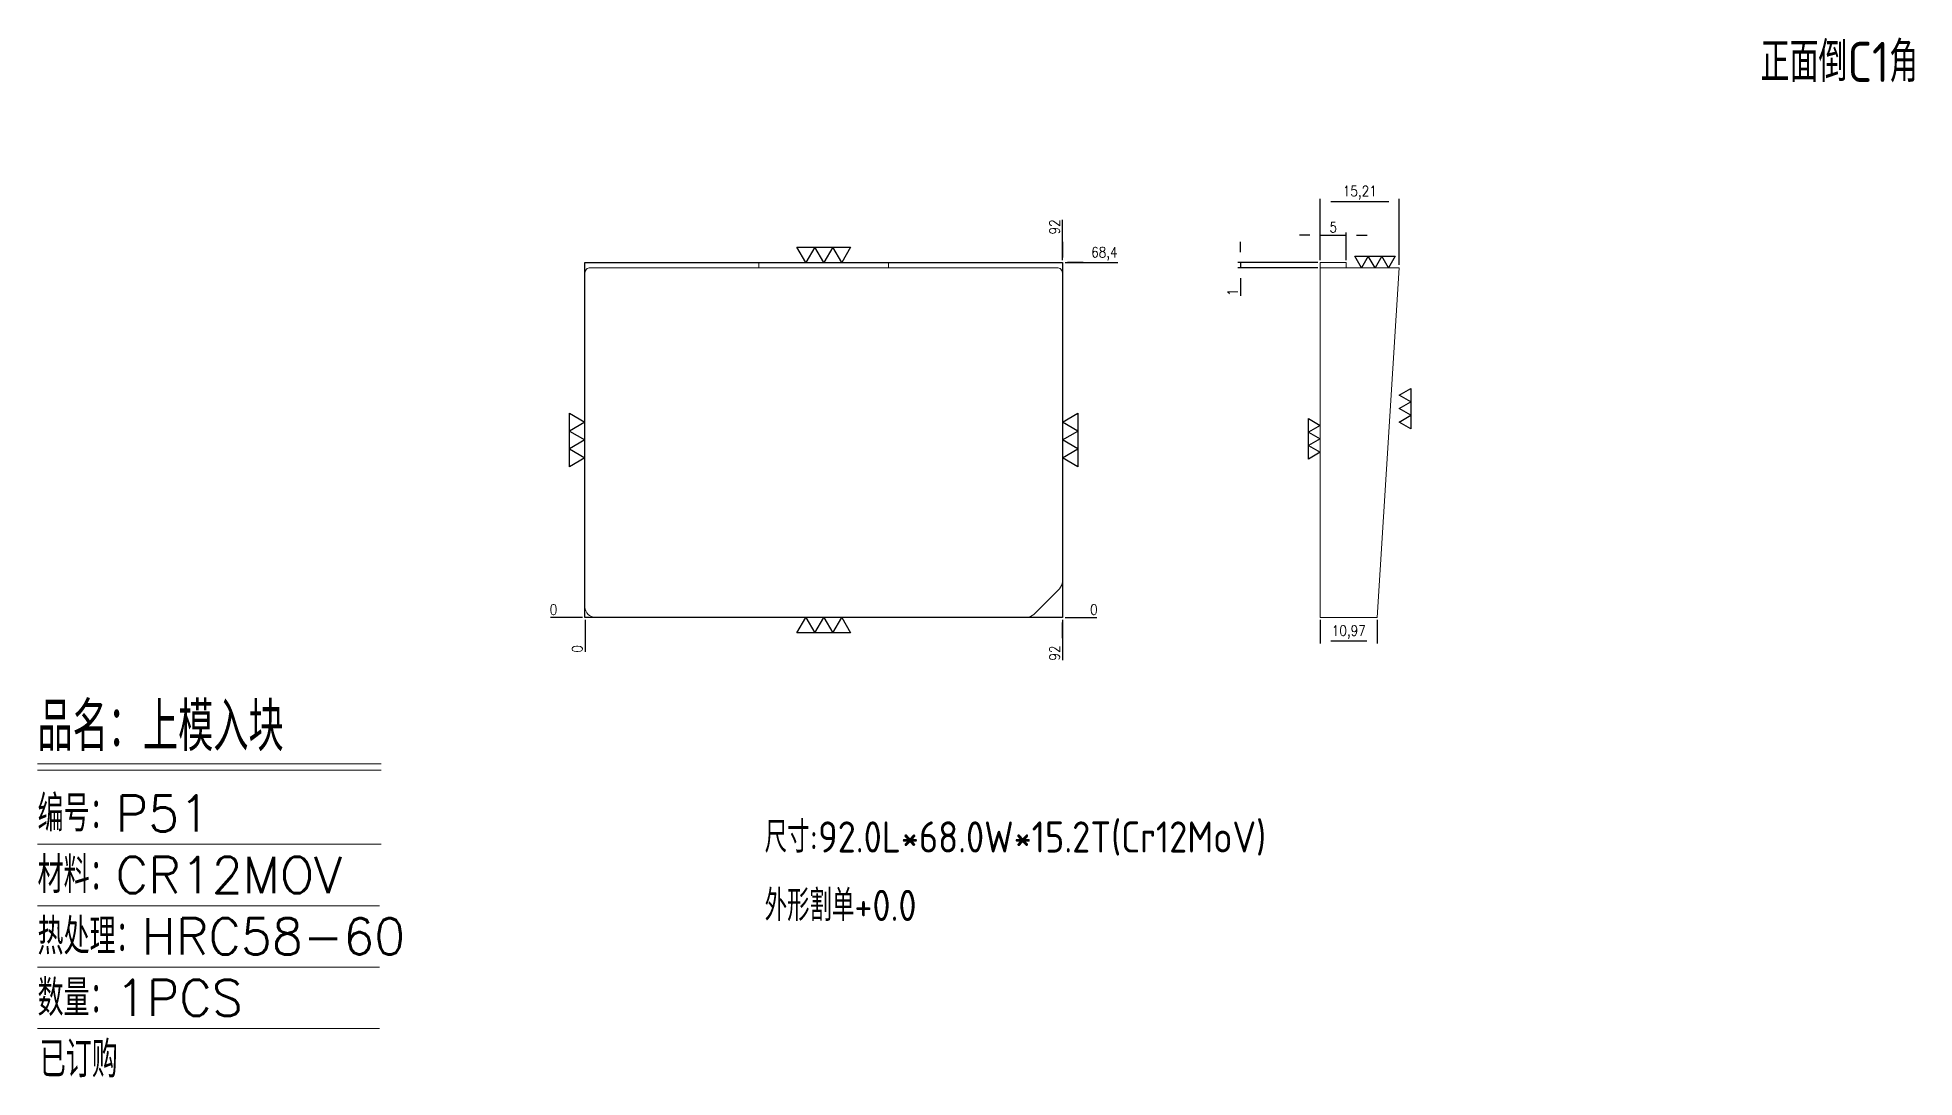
# Model space of a CAD drawing. Header units: millimetres. Extents: x 93578 to 93940, y 7197 to 7398.
import ezdxf

# ---------------------------------------------------------------- set-up
doc = ezdxf.new("R2010")
doc.units = ezdxf.units.MM
doc.linetypes.add('HIDDEN', pattern=[0])
for name, color, linetype in [('DIM', 4, 'Continuous'), ('PPS_P', 2, 'Continuous'), ('PRESS', 3, 'Continuous'), ('TEXT', 4, 'Continuous')]:
    doc.layers.add(name, color=color, linetype=linetype)
doc.styles.add('chinesef_fs', font='simplex.shx', dxfattribs={"bigfont": 'gbcbig.shx'})
doc.styles.add('gbenor', font='gbenor.shx', dxfattribs={"bigfont": 'gbcbig.shx'})
doc.styles.get("Standard").update_dxf_attribs({"font": 'txt.shx', "width": 0.85, "bigfont": 'ctxt.shx'})
doc.dimstyles.new('T-2-WX', dxfattribs={"dimtxt": 2, "dimasz": 2, "dimexe": 0.5, "dimexo": 0.5, "dimgap": 0.5, "dimtad": 1, "dimtxsty": 'Standard', "dimblk": 'OPEN30', "dimcen": 0, "dimazin": 3, "dimtfac": 1, "dimtmove": 0, "dimatfit": 3, "dimldrblk": 'OPEN30', "dimlwd": -1, "dimlwe": -1})

# ---------------------------------------------------------------- blocks, each defined once
blk = doc.blocks.new('*D7579')
at = {"layer": 'Defpoints', "color": 0}
for p in [(93683.49, 7286.03), (93775.49, 7286.03), (93780.49, 7286.03)]:
    blk.add_point(p, dxfattribs=at)
at = {"layer": 'DIM', "color": 0}
blk.add_line((93775.99, 7286.03), (93782.12, 7286.03), dxfattribs=at)
at = {"layer": 'DIM', "color": 0, "insert": (93781.55, 7287.53), "char_height": 2, "attachment_point": 5}
blk.add_mtext('0', dxfattribs=at)
blk = doc.blocks.new('_Open30')
blk = doc.blocks.new('*D7580')
at = {"layer": 'Defpoints', "color": 0}
for p in [(93775.49, 7354.42), (93780.49, 7354.42), (93683.49, 7286.03)]:
    blk.add_point(p, dxfattribs=at)
at = {"layer": 'DIM', "color": 0}
for p, q in [((93775.99, 7354.42), (93779.49, 7354.42)), ((93779.49, 7354.42), (93776.49, 7354.42)), ((93776.49, 7354.42), (93786.17, 7354.42))]:
    blk.add_line(p, q, dxfattribs=at)
at = {"layer": 'DIM', "color": 0, "insert": (93783.58, 7356.11), "char_height": 2, "attachment_point": 5}
blk.add_mtext('68,4', dxfattribs=at)
blk = doc.blocks.new('*D7581')
at = {"layer": 'Defpoints', "color": 0}
for p in [(93678.49, 7286.03), (93683.49, 7286.03), (93683.49, 7286.03)]:
    blk.add_point(p, dxfattribs=at)
at = {"layer": 'DIM', "color": 0}
blk.add_line((93682.99, 7286.03), (93676.85, 7286.03), dxfattribs=at)
at = {"layer": 'DIM', "color": 0, "insert": (93677.42, 7287.53), "char_height": 2, "attachment_point": 5}
blk.add_mtext('0', dxfattribs=at)
blk = doc.blocks.new('*D7582')
at = {"layer": 'Defpoints', "color": 0}
for p in [(93683.49, 7286.03), (93775.49, 7286.03), (93775.49, 7281.03)]:
    blk.add_point(p, dxfattribs=at)
at = {"layer": 'DIM', "color": 0}
for p, q in [((93775.49, 7285.53), (93775.49, 7282.03)), ((93775.49, 7282.03), (93775.49, 7285.03)), ((93775.49, 7285.03), (93775.49, 7277.77))]:
    blk.add_line(p, q, dxfattribs=at)
at = {"layer": 'DIM', "color": 0, "insert": (93773.99, 7279.15), "char_height": 2, "attachment_point": 5, "rotation": 90}
blk.add_mtext('92', dxfattribs=at)
blk = doc.blocks.new('*D7583')
at = {"layer": 'Defpoints', "color": 0}
for p in [(93683.49, 7286.03), (93683.49, 7286.03), (93683.49, 7281.03)]:
    blk.add_point(p, dxfattribs=at)
at = {"layer": 'DIM', "color": 0}
blk.add_line((93683.49, 7285.53), (93683.49, 7279.39), dxfattribs=at)
at = {"layer": 'DIM', "color": 0, "insert": (93681.99, 7279.96), "char_height": 2, "attachment_point": 5, "rotation": 90}
blk.add_mtext('0', dxfattribs=at)
blk = doc.blocks.new('*D7584')
at = {"layer": 'Defpoints', "color": 0}
for p in [(93775.49, 7359.42), (93775.49, 7354.42), (93683.49, 7286.03)]:
    blk.add_point(p, dxfattribs=at)
at = {"layer": 'DIM', "color": 0}
for p, q in [((93775.49, 7355.42), (93775.49, 7362.67)), ((93775.49, 7354.92), (93775.49, 7358.42)), ((93775.49, 7358.42), (93775.49, 7355.42))]:
    blk.add_line(p, q, dxfattribs=at)
at = {"layer": 'DIM', "color": 0, "insert": (93773.99, 7361.3), "char_height": 2, "attachment_point": 5, "rotation": 90}
blk.add_mtext('92', dxfattribs=at)
blk = doc.blocks.new('*D7585')
at = {"layer": 'Defpoints', "color": 0}
for p in [(93830.19, 7359.73), (93825.19, 7354.42), (93830.19, 7354.42)]:
    blk.add_point(p, dxfattribs=at)
at = {"layer": 'DIM', "color": 0}
for p, q in [((93823.19, 7359.73), (93821.19, 7359.73)), ((93825.19, 7354.92), (93825.19, 7360.23)), ((93825.19, 7359.73), (93830.19, 7359.73)), ((93830.19, 7354.92), (93830.19, 7360.23)), ((93832.19, 7359.73), (93834.19, 7359.73))]:
    blk.add_line(p, q, dxfattribs=at)
at = {"layer": 'DIM', "color": 0, "insert": (93827.69, 7361.23), "char_height": 2, "attachment_point": 5}
blk.add_mtext('5', dxfattribs=at)
blk = doc.blocks.new('*D7586')
at = {"layer": 'Defpoints', "color": 0}
for p in [(93840.4, 7366.21), (93825.19, 7354.42), (93840.4, 7353.47)]:
    blk.add_point(p, dxfattribs=at)
at = {"layer": 'DIM', "color": 0}
for p, q in [((93825.19, 7354.92), (93825.19, 7366.71)), ((93827.19, 7366.21), (93838.4, 7366.21)), ((93840.4, 7353.97), (93840.4, 7366.71))]:
    blk.add_line(p, q, dxfattribs=at)
at = {"layer": 'DIM', "color": 0, "insert": (93832.8, 7367.9), "char_height": 2, "attachment_point": 5}
blk.add_mtext('15,21', dxfattribs=at)
blk = doc.blocks.new('*D7587')
at = {"layer": 'Defpoints', "color": 0}
for p in [(93809.78, 7353.42), (93825.19, 7354.42), (93825.19, 7353.42)]:
    blk.add_point(p, dxfattribs=at)
at = {"layer": 'DIM', "color": 0}
for p, q in [((93809.78, 7356.42), (93809.78, 7358.42)), ((93824.69, 7354.42), (93809.28, 7354.42)), ((93824.69, 7353.42), (93809.28, 7353.42)), ((93809.78, 7354.42), (93809.78, 7353.42)), ((93809.78, 7351.42), (93809.78, 7348.02))]:
    blk.add_line(p, q, dxfattribs=at)
at = {"layer": 'DIM', "color": 0, "insert": (93808.28, 7348.72), "char_height": 2, "attachment_point": 5, "rotation": 90}
blk.add_mtext('1', dxfattribs=at)
blk = doc.blocks.new('*D7588')
at = {"layer": 'Defpoints', "color": 0}
for p in [(93825.19, 7286.03), (93836.16, 7286.03), (93836.16, 7281.48)]:
    blk.add_point(p, dxfattribs=at)
at = {"layer": 'DIM', "color": 0}
for p, q in [((93825.19, 7285.53), (93825.19, 7280.98)), ((93836.16, 7285.53), (93836.16, 7280.98)), ((93827.19, 7281.48), (93834.16, 7281.48))]:
    blk.add_line(p, q, dxfattribs=at)
at = {"layer": 'DIM', "color": 0, "insert": (93830.67, 7283.17), "char_height": 2, "attachment_point": 5}
blk.add_mtext('10,97', dxfattribs=at)

msp = doc.modelspace()

# ---------------------------------------------------------------- linework, layer by layer
at = {"layer": 'DIM', "color": 4, "linetype": 'Continuous', "lineweight": 13}
for p, q in [((93577.987, 7257.813), (93644.179, 7257.813)), ((93577.987, 7256.593), (93644.179, 7256.593)), ((93577.987, 7242.302), (93644.179, 7242.302)), ((93577.987, 7230.452), (93643.891, 7230.452)), ((93577.987, 7218.601), (93643.891, 7218.601)), ((93577.987, 7206.751), (93643.891, 7206.751))]:
    msp.add_line(p, q, dxfattribs=at)
at = {"layer": 'PPS_P', "linetype": 'HIDDEN', "lineweight": 15}
msp.add_line((93716.987, 7353.422), (93741.987, 7353.422), dxfattribs=at)
at = {"layer": 'PPS_P', "color": 1, "linetype": 'Continuous', "lineweight": 15}
msp.add_lwpolyline([(93741.987, 7353.422), (93741.987, 7354.422), (93716.987, 7354.422), (93716.987, 7353.422), (93684.487, 7353.422, 0.4142136), (93683.487, 7352.422), (93683.487, 7288.025, 0.4142136), (93685.487, 7286.025), (93768.578, 7286.025, 0.1989124), (93769.992, 7286.611), (93774.901, 7291.519, 0.1989124), (93775.487, 7292.934), (93775.487, 7352.422, 0.4142136), (93774.487, 7353.422)], format="xyb", close=True, dxfattribs=at)
at = {"layer": 'PPS_P', "lineweight": 15, "elevation": 0}
msp.add_lwpolyline([(93825.19, 7354.422), (93830.19, 7354.422), (93830.19, 7353.422), (93825.19, 7353.422)], close=True, dxfattribs=at)
at = {"layer": 'PPS_P', "linetype": 'Continuous', "lineweight": 15, "elevation": 0}
msp.add_lwpolyline([(93840.4, 7353.422), (93825.19, 7353.422), (93825.19, 7286.025), (93836.159, 7286.025)], close=True, dxfattribs=at)
at = {"layer": 'PRESS'}
for points in [[(93734.683, 7357.422), (93732.951, 7354.422), (93731.219, 7357.422), (93729.487, 7354.422), (93727.755, 7357.422), (93726.023, 7354.422), (93724.29, 7357.422), (93734.683, 7357.422)], [(93680.487, 7325.418), (93683.487, 7323.686), (93680.487, 7321.954), (93683.487, 7320.222), (93680.487, 7318.49), (93683.487, 7316.758), (93680.487, 7315.026), (93680.487, 7325.418)], [(93778.487, 7315.026), (93775.487, 7316.758), (93778.487, 7318.49), (93775.487, 7320.222), (93778.487, 7321.954), (93775.487, 7323.686), (93778.487, 7325.418), (93778.487, 7315.026)], [(93724.29, 7283.022), (93726.023, 7286.022), (93727.755, 7283.022), (93729.487, 7286.022), (93731.219, 7283.022), (93732.951, 7286.022), (93734.683, 7283.022), (93724.29, 7283.022)]]:
    msp.add_lwpolyline(points, close=True, dxfattribs=at)
at = {"layer": 'PRESS', "color": 8, "linetype": 'HIDDEN'}
msp.add_lwpolyline([(93683.487, 7286.022), (93683.487, 7354.422), (93775.487, 7354.422), (93775.487, 7286.022)], close=True, dxfattribs=at)
at = {"layer": 'PRESS', "elevation": 0}
for points in [[(93839.638, 7355.672), (93838.339, 7353.422), (93837.04, 7355.672), (93835.741, 7353.422), (93834.441, 7355.672), (93833.142, 7353.422), (93831.843, 7355.672), (93839.638, 7355.672)], [(93842.65, 7322.382), (93840.4, 7323.681), (93842.65, 7324.98), (93840.4, 7326.279), (93842.65, 7327.578), (93840.4, 7328.877), (93842.65, 7330.176), (93842.65, 7322.382)], [(93822.94, 7324.342), (93825.19, 7323.043), (93822.94, 7321.744), (93825.19, 7320.445), (93822.94, 7319.146), (93825.19, 7317.847), (93822.94, 7316.548), (93822.94, 7324.342)]]:
    msp.add_lwpolyline(points, close=True, dxfattribs=at)

# ---------------------------------------------------------------- texts
at = {"layer": 'DIM', "color": 3, "linetype": 'Continuous', "lineweight": 13, "style": 'chinesef_fs'}
for s, height, p in [('品名：上模入块', 9.4107, (93577.987, 7260.253)), ('编号：P51', 6.9709, (93577.987, 7244.742)), ('材料：CR12MOV', 6.9709, (93577.987, 7232.892)), ('热处理：HRC58-60', 6.97089, (93577.987, 7221.041)), ('数量：1PCS', 6.9709, (93577.987, 7209.191)), ('已订购', 6.9709, (93578.411, 7197.34))]:
    msp.add_text(s, height=height, dxfattribs=at).set_placement(p)
at = {"layer": 'PRESS', "color": 4, "style": 'gbenor'}
msp.add_text('尺寸:92.0L*68.0W*15.2T(Cr12MoV)', height=6, dxfattribs=at).set_placement((93718.114, 7240.697))
at = {"layer": 'PRESS', "color": 1, "style": 'gbenor'}
msp.add_text('外形割单+0.0', height=6, dxfattribs=at).set_placement((93718.114, 7227.504))
at = {"layer": 'TEXT', "color": 4, "lineweight": 18, "style": 'gbenor'}
msp.add_text('正面倒C1角', height=7.7425, dxfattribs=at).set_placement((93910.049, 7389.234))

# ---------------------------------------------------------------- dimensions: what is measured, and where the dimension line sits
at = {"layer": 'DIM'}
for base, p1, p2, picture, middle in [((93840.402, 7366.205), (93825.19, 7354.422), (93840.402, 7353.465, 0), '*D7586', (93832.796, 7367.896)), ((93830.19, 7359.726), (93825.19, 7354.422, 0), (93830.19, 7354.422, 0), '*D7585', (93827.69, 7361.226)), ((93836.159, 7281.479), (93825.19, 7286.025, 0), (93836.159, 7286.025, 0), '*D7588', (93830.675, 7283.17))]:
    dim = msp.add_linear_dim(base=base, p1=p1, p2=p2, dimstyle='T-2-WX', dxfattribs=at)
    dim.commit()
    dim.dimension.update_dxf_attribs({"geometry": picture, "text_midpoint": middle})
for feature_location, offset, dtype, origin, picture, middle in [((93775.487, 7354.422), (0, 5), 1, (93683.487, 7286.025), '*D7584', (93773.987, 7361.298)), ((93775.487, 7354.422), (5, 0), 0, (93683.487, 7286.025), '*D7580', (93783.577, 7356.113)), ((93683.486636006, 7286.025241545), (-5, 0), 0, (93683.486636006, 7286.025241545), '*D7581', (93677.419969339, 7287.525241545)), ((93775.486636025, 7286.025241545), (5, 0), 0, (93683.486636006, 7286.025241545), '*D7579', (93781.553302692, 7287.525241545)), ((93683.486636006, 7286.025241545), (0, -5), 1, (93683.486636006, 7286.025241545), '*D7583', (93681.986636006, 7279.958574878)), ((93775.487, 7286.025), (0, -5), 1, (93683.487, 7286.025), '*D7582', (93773.987, 7279.149))]:
    dim = msp.add_ordinate_dim(feature_location=feature_location, offset=offset, dtype=dtype, origin=origin, dimstyle='T-2-WX', dxfattribs=at)
    dim.commit()
    dim.dimension.update_dxf_attribs({"geometry": picture, "text_midpoint": middle})
dim = msp.add_linear_dim(base=(93809.78, 7353.422), p1=(93825.19, 7354.422), p2=(93825.19, 7353.422, 0), angle=90, dimstyle='T-2-WX', dxfattribs=at)
dim.commit()
dim.dimension.update_dxf_attribs({"geometry": '*D7587', "text_midpoint": (93808.28, 7348.72)})

doc.saveas('drawing.dxf')
